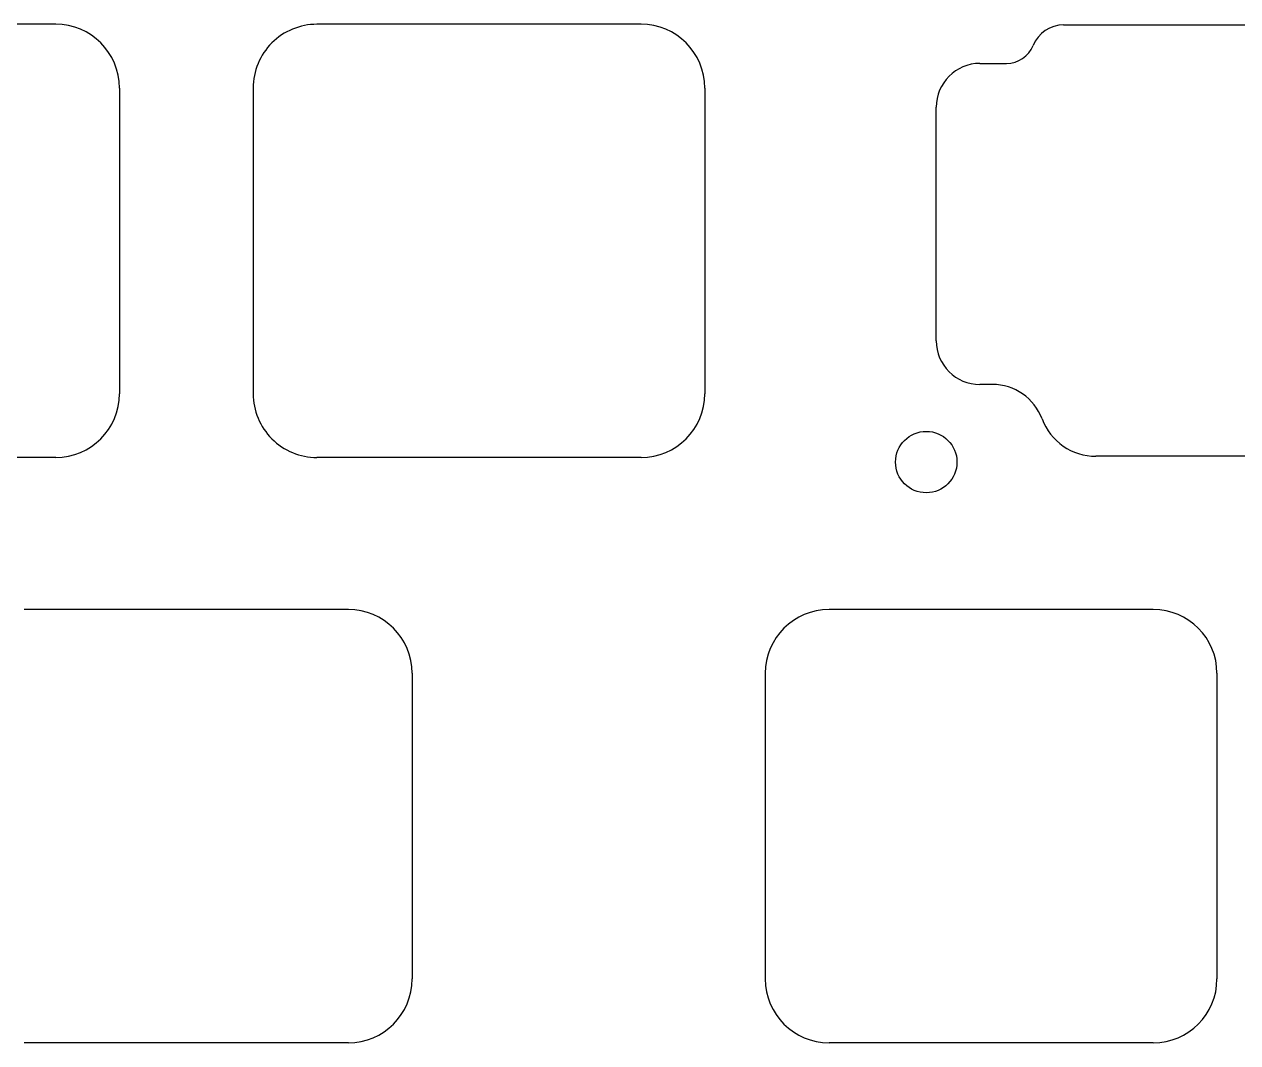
# Model space of a CAD drawing. Header units: millimetres. Extents: x -10 to 277, y -95 to 18.
# Drawn here: x 209.04 to 248.53, y -64.2 to -31.05 of the extents above; entities that cross this region are included whole.
import ezdxf

# ---------------------------------------------------------------- set-up
doc = ezdxf.new("R2010")
doc.units = ezdxf.units.MM
doc.header["$MEASUREMENT"] = 0
doc.layers.add('BLACK', color=7, linetype='CONTINUOUS')
doc.layers.add('Edge.Cuts', color=53, linetype='CONTINUOUS')

msp = doc.modelspace()

# ---------------------------------------------------------------- linework, layer by layer
at = {"layer": 'BLACK', "linetype": 'Continuous'}
for p, q in [((245.78125, -50.1), (235.231249, -50.1)), ((233.15625, -52.175), (233.15625, -62.125001)), ((247.85625, -52.175), (247.85625, -62.125)), ((245.78125, -64.2), (235.23125, -64.2))]:
    msp.add_line(p, q, dxfattribs=at)
at = {"layer": 'BLACK'}
for centre, radius, start, end in [((235.231254, -52.175004), 2.075004, 90.0001381, 179.9998896), ((245.78125, -52.175), 2.075, 0, 90), ((235.231252, -62.124998), 2.075002, 180.0000828, 269.9999448), ((245.78125, -62.125), 2.075, 270, 0)]:
    msp.add_arc(centre, radius, start, end, dxfattribs=at)
at = {"layer": 'Edge.Cuts', "linetype": 'Continuous'}
for p, q in [((210.0625, -31.05), (199.5125, -31.05)), ((229.1125, -31.05), (218.5625, -31.05)), ((242.86593, -31.0724), (266.72117, -31.0724)), ((240.14311, -32.32456), (241.00872, -32.32456)), ((212.1375, -33.125), (212.1375, -43.075)), ((216.4875, -33.125), (216.4875, -43.075)), ((231.1875, -33.125), (231.1875, -43.075)), ((238.71811, -41.35044), (238.71811, -33.74956)), ((240.54715, -42.77544), (240.14311, -42.77544)), ((210.0625, -45.15), (199.5125, -45.15)), ((229.1125, -45.15), (218.5625, -45.15)), ((265.66905, -45.11191), (243.91805, -45.11191)), ((219.5875, -50.1), (209.0375, -50.1)), ((221.6625, -52.175), (221.6625, -62.125)), ((219.5875, -64.2), (209.0375, -64.2))]:
    msp.add_line(p, q, dxfattribs=at)
at = {"layer": 'Edge.Cuts'}
msp.add_circle((238.39375, -45.3), 1, dxfattribs=at)
for centre, radius, start, end in [((210.062472, -33.125015), 2.075015, 0.0004142, 89.9992269), ((218.562472, -33.125015), 2.074972, 89.9992269, 179.9995858), ((229.112472, -33.125015), 2.075015, 0.0004142, 89.9992269), ((242.86595, -32.1474), 1.075006, 90.001066, 157.9761007), ((241.00872, -31.39615), 0.928411, 270, 337.9772981), ((240.14311, -33.74956), 1.425, 90, 180), ((240.14311, -41.35044), 1.425, 180, 270), ((240.54716, -44.50037), 1.72493, 20.5459762, 90.0003322), ((210.062472, -43.075015), 2.075028, 270.0007731, 0.0004142), ((218.562472, -43.075015), 2.074985, 179.9995858, 270.0007731), ((229.112472, -43.075015), 2.075028, 270.0007731, 0.0004142), ((243.91806, -43.23696), 1.87495, 200.5459234, 269.9996944), ((219.587472, -52.175015), 2.075015, 0.0004142, 89.9992269), ((219.587472, -62.125015), 2.075028, 270.0007731, 0.0004142)]:
    msp.add_arc(centre, radius, start, end, dxfattribs=at)

doc.saveas('drawing.dxf')
